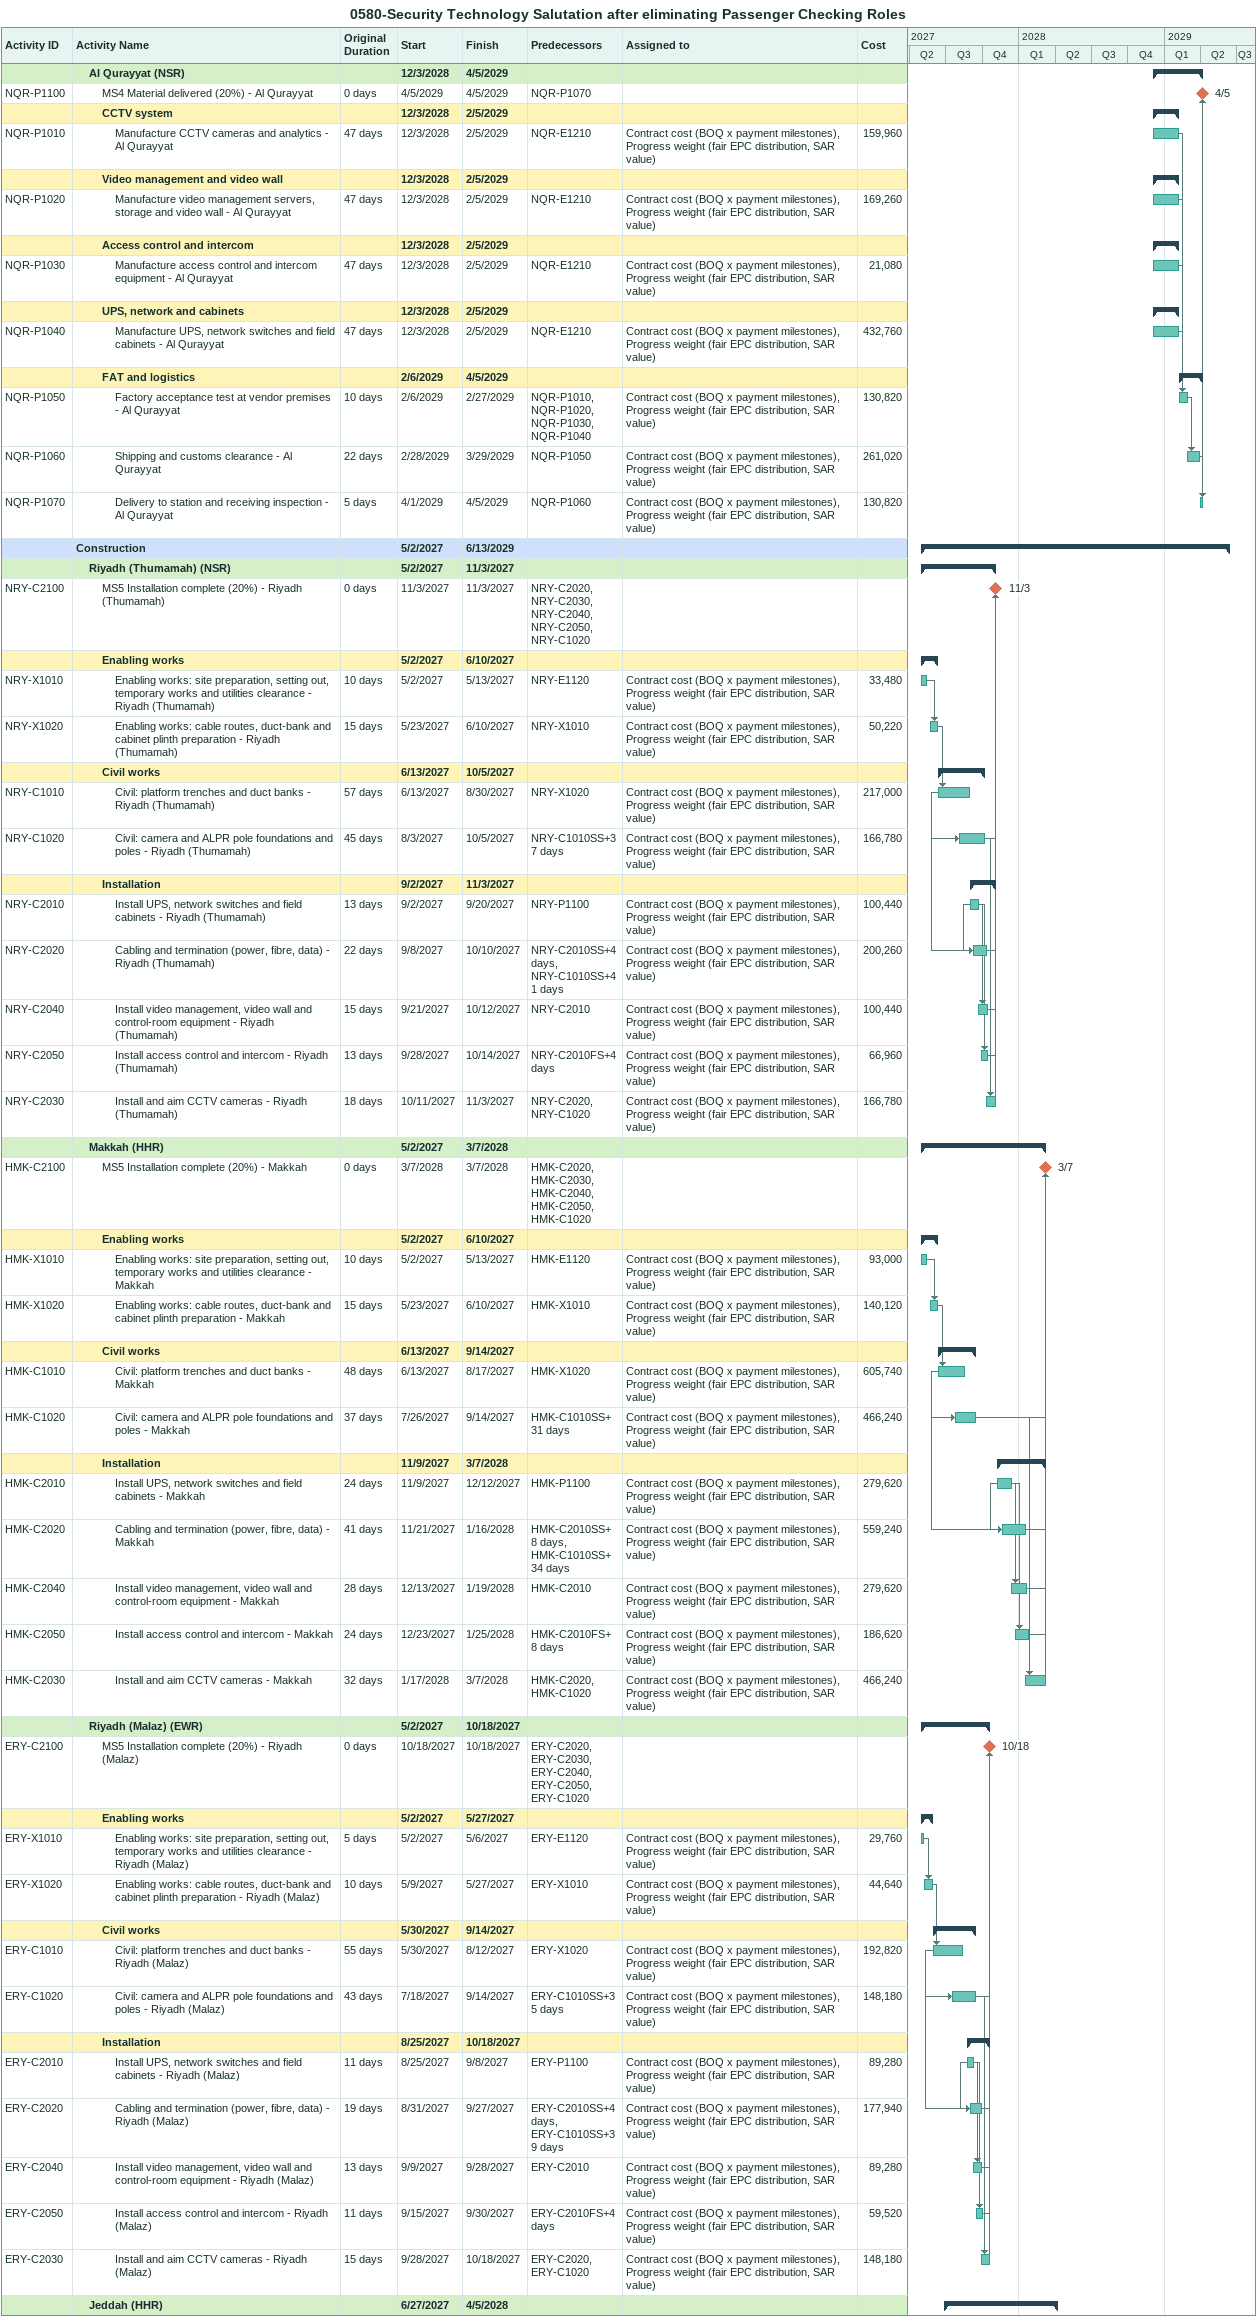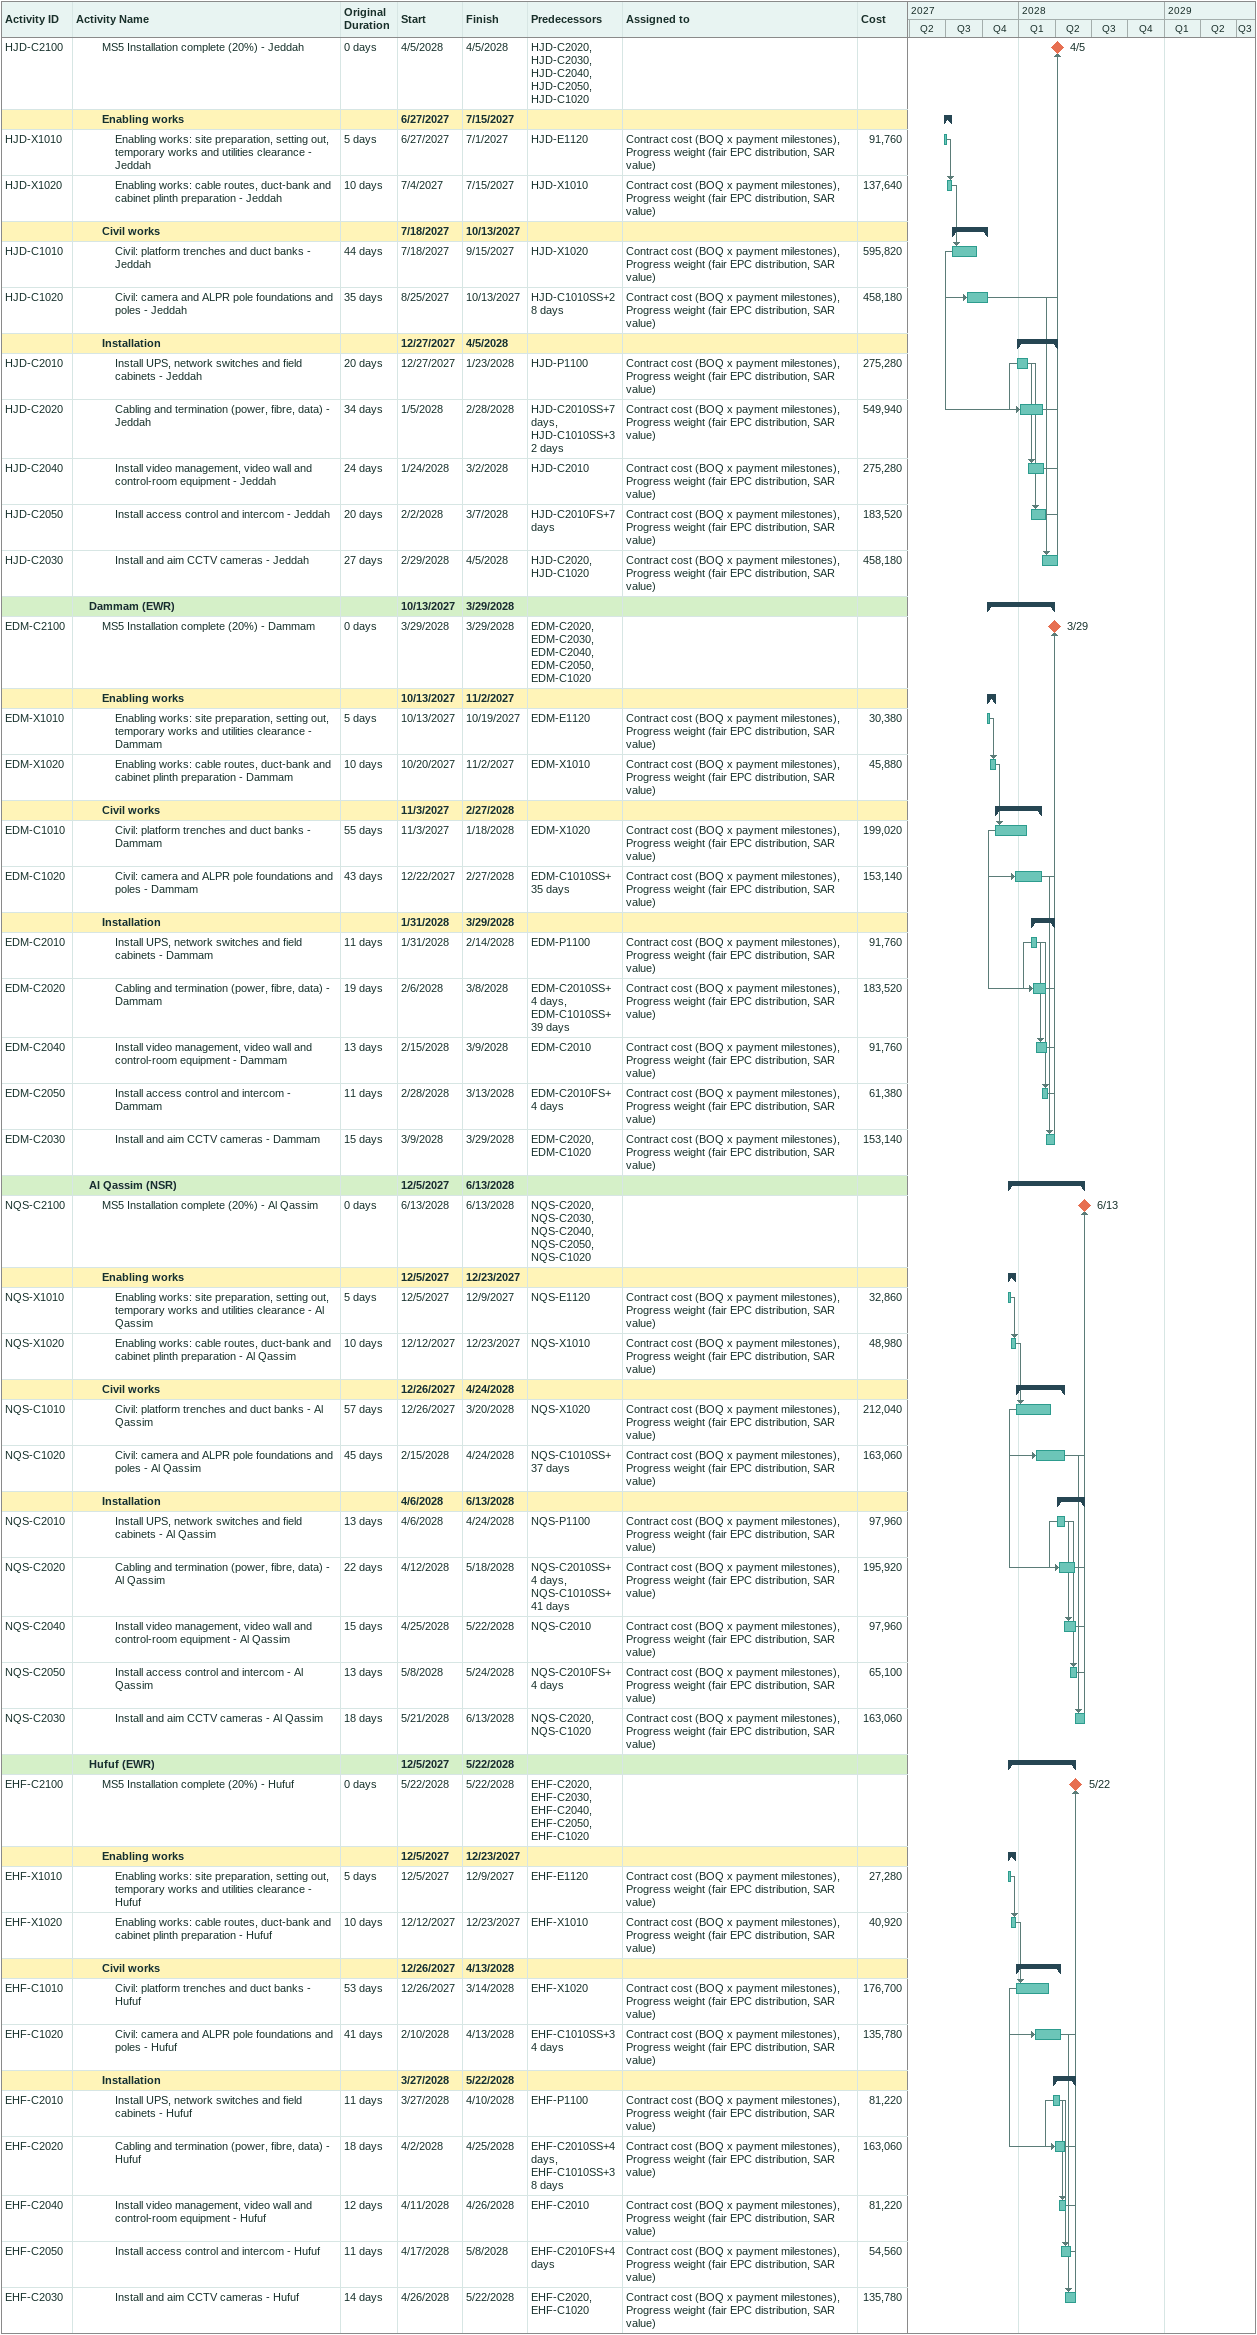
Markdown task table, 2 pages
0580-Security Technology Salutation after eliminating Passenger Checking Roles

| ID | Level | Task | Original duration | Start | Finish | Predecessors | Resources | Cost |
|---|---|---|---|---|---|---|---|---|
|  | 2 | **Al Qurayyat (NSR)** |  | 2028-12-03 | 2029-04-05 |  |  |  |
| NQR-P1100 | 3 | MS4 Material delivered (20%) - Al Qurayyat | 0d | 2029-04-05 | 2029-04-05 | NQR-P1070 |  |  |
|  | 3 | **CCTV system** |  | 2028-12-03 | 2029-02-05 |  |  |  |
| NQR-P1010 | 4 | Manufacture CCTV cameras and analytics - Al Qurayyat | 47d | 2028-12-03 | 2029-02-05 | NQR-E1210 | Contract cost (BOQ x payment milestones), Progress weight (fair EPC distribution, SAR value) | 159960 |
|  | 3 | **Video management and video wall** |  | 2028-12-03 | 2029-02-05 |  |  |  |
| NQR-P1020 | 4 | Manufacture video management servers, storage and video wall - Al Qurayyat | 47d | 2028-12-03 | 2029-02-05 | NQR-E1210 | Contract cost (BOQ x payment milestones), Progress weight (fair EPC distribution, SAR value) | 169260 |
|  | 3 | **Access control and intercom** |  | 2028-12-03 | 2029-02-05 |  |  |  |
| NQR-P1030 | 4 | Manufacture access control and intercom equipment - Al Qurayyat | 47d | 2028-12-03 | 2029-02-05 | NQR-E1210 | Contract cost (BOQ x payment milestones), Progress weight (fair EPC distribution, SAR value) | 21080 |
|  | 3 | **UPS, network and cabinets** |  | 2028-12-03 | 2029-02-05 |  |  |  |
| NQR-P1040 | 4 | Manufacture UPS, network switches and field cabinets - Al Qurayyat | 47d | 2028-12-03 | 2029-02-05 | NQR-E1210 | Contract cost (BOQ x payment milestones), Progress weight (fair EPC distribution, SAR value) | 432760 |
|  | 3 | **FAT and logistics** |  | 2029-02-06 | 2029-04-05 |  |  |  |
| NQR-P1050 | 4 | Factory acceptance test at vendor premises - Al Qurayyat | 10d | 2029-02-06 | 2029-02-27 | NQR-P1010, NQR-P1020, NQR-P1030, NQR-P1040 | Contract cost (BOQ x payment milestones), Progress weight (fair EPC distribution, SAR value) | 130820 |
| NQR-P1060 | 4 | Shipping and customs clearance - Al Qurayyat | 22d | 2029-02-28 | 2029-03-29 | NQR-P1050 | Contract cost (BOQ x payment milestones), Progress weight (fair EPC distribution, SAR value) | 261020 |
| NQR-P1070 | 4 | Delivery to station and receiving inspection - Al Qurayyat | 5d | 2029-04-01 | 2029-04-05 | NQR-P1060 | Contract cost (BOQ x payment milestones), Progress weight (fair EPC distribution, SAR value) | 130820 |
|  | 1 | **Construction** |  | 2027-05-02 | 2029-06-13 |  |  |  |
|  | 2 | **Riyadh (Thumamah) (NSR)** |  | 2027-05-02 | 2027-11-03 |  |  |  |
| NRY-C2100 | 3 | MS5 Installation complete (20%) - Riyadh (Thumamah) | 0d | 2027-11-03 | 2027-11-03 | NRY-C2020, NRY-C2030, NRY-C2040, NRY-C2050, NRY-C1020 |  |  |
|  | 3 | **Enabling works** |  | 2027-05-02 | 2027-06-10 |  |  |  |
| NRY-X1010 | 4 | Enabling works: site preparation, setting out, temporary works and utilities clearance - Riyadh (Thumamah) | 10d | 2027-05-02 | 2027-05-13 | NRY-E1120 | Contract cost (BOQ x payment milestones), Progress weight (fair EPC distribution, SAR value) | 33480 |
| NRY-X1020 | 4 | Enabling works: cable routes, duct-bank and cabinet plinth preparation - Riyadh (Thumamah) | 15d | 2027-05-23 | 2027-06-10 | NRY-X1010 | Contract cost (BOQ x payment milestones), Progress weight (fair EPC distribution, SAR value) | 50220 |
|  | 3 | **Civil works** |  | 2027-06-13 | 2027-10-05 |  |  |  |
| NRY-C1010 | 4 | Civil: platform trenches and duct banks - Riyadh (Thumamah) | 57d | 2027-06-13 | 2027-08-30 | NRY-X1020 | Contract cost (BOQ x payment milestones), Progress weight (fair EPC distribution, SAR value) | 217000 |
| NRY-C1020 | 4 | Civil: camera and ALPR pole foundations and poles - Riyadh (Thumamah) | 45d | 2027-08-03 | 2027-10-05 | NRY-C1010SS+37d | Contract cost (BOQ x payment milestones), Progress weight (fair EPC distribution, SAR value) | 166780 |
|  | 3 | **Installation** |  | 2027-09-02 | 2027-11-03 |  |  |  |
| NRY-C2010 | 4 | Install UPS, network switches and field cabinets - Riyadh (Thumamah) | 13d | 2027-09-02 | 2027-09-20 | NRY-P1100 | Contract cost (BOQ x payment milestones), Progress weight (fair EPC distribution, SAR value) | 100440 |
| NRY-C2020 | 4 | Cabling and termination (power, fibre, data) - Riyadh (Thumamah) | 22d | 2027-09-08 | 2027-10-10 | NRY-C2010SS+4d, NRY-C1010SS+41d | Contract cost (BOQ x payment milestones), Progress weight (fair EPC distribution, SAR value) | 200260 |
| NRY-C2040 | 4 | Install video management, video wall and control-room equipment - Riyadh (Thumamah) | 15d | 2027-09-21 | 2027-10-12 | NRY-C2010 | Contract cost (BOQ x payment milestones), Progress weight (fair EPC distribution, SAR value) | 100440 |
| NRY-C2050 | 4 | Install access control and intercom - Riyadh (Thumamah) | 13d | 2027-09-28 | 2027-10-14 | NRY-C2010FS+4d | Contract cost (BOQ x payment milestones), Progress weight (fair EPC distribution, SAR value) | 66960 |
| NRY-C2030 | 4 | Install and aim CCTV cameras - Riyadh (Thumamah) | 18d | 2027-10-11 | 2027-11-03 | NRY-C2020, NRY-C1020 | Contract cost (BOQ x payment milestones), Progress weight (fair EPC distribution, SAR value) | 166780 |
|  | 2 | **Makkah (HHR)** |  | 2027-05-02 | 2028-03-07 |  |  |  |
| HMK-C2100 | 3 | MS5 Installation complete (20%) - Makkah | 0d | 2028-03-07 | 2028-03-07 | HMK-C2020, HMK-C2030, HMK-C2040, HMK-C2050, HMK-C1020 |  |  |
|  | 3 | **Enabling works** |  | 2027-05-02 | 2027-06-10 |  |  |  |
| HMK-X1010 | 4 | Enabling works: site preparation, setting out, temporary works and utilities clearance - Makkah | 10d | 2027-05-02 | 2027-05-13 | HMK-E1120 | Contract cost (BOQ x payment milestones), Progress weight (fair EPC distribution, SAR value) | 93000 |
| HMK-X1020 | 4 | Enabling works: cable routes, duct-bank and cabinet plinth preparation - Makkah | 15d | 2027-05-23 | 2027-06-10 | HMK-X1010 | Contract cost (BOQ x payment milestones), Progress weight (fair EPC distribution, SAR value) | 140120 |
|  | 3 | **Civil works** |  | 2027-06-13 | 2027-09-14 |  |  |  |
| HMK-C1010 | 4 | Civil: platform trenches and duct banks - Makkah | 48d | 2027-06-13 | 2027-08-17 | HMK-X1020 | Contract cost (BOQ x payment milestones), Progress weight (fair EPC distribution, SAR value) | 605740 |
| HMK-C1020 | 4 | Civil: camera and ALPR pole foundations and poles - Makkah | 37d | 2027-07-26 | 2027-09-14 | HMK-C1010SS+31d | Contract cost (BOQ x payment milestones), Progress weight (fair EPC distribution, SAR value) | 466240 |
|  | 3 | **Installation** |  | 2027-11-09 | 2028-03-07 |  |  |  |
| HMK-C2010 | 4 | Install UPS, network switches and field cabinets - Makkah | 24d | 2027-11-09 | 2027-12-12 | HMK-P1100 | Contract cost (BOQ x payment milestones), Progress weight (fair EPC distribution, SAR value) | 279620 |
| HMK-C2020 | 4 | Cabling and termination (power, fibre, data) - Makkah | 41d | 2027-11-21 | 2028-01-16 | HMK-C2010SS+8d, HMK-C1010SS+34d | Contract cost (BOQ x payment milestones), Progress weight (fair EPC distribution, SAR value) | 559240 |
| HMK-C2040 | 4 | Install video management, video wall and control-room equipment - Makkah | 28d | 2027-12-13 | 2028-01-19 | HMK-C2010 | Contract cost (BOQ x payment milestones), Progress weight (fair EPC distribution, SAR value) | 279620 |
| HMK-C2050 | 4 | Install access control and intercom - Makkah | 24d | 2027-12-23 | 2028-01-25 | HMK-C2010FS+8d | Contract cost (BOQ x payment milestones), Progress weight (fair EPC distribution, SAR value) | 186620 |
| HMK-C2030 | 4 | Install and aim CCTV cameras - Makkah | 32d | 2028-01-17 | 2028-03-07 | HMK-C2020, HMK-C1020 | Contract cost (BOQ x payment milestones), Progress weight (fair EPC distribution, SAR value) | 466240 |
|  | 2 | **Riyadh (Malaz) (EWR)** |  | 2027-05-02 | 2027-10-18 |  |  |  |
| ERY-C2100 | 3 | MS5 Installation complete (20%) - Riyadh (Malaz) | 0d | 2027-10-18 | 2027-10-18 | ERY-C2020, ERY-C2030, ERY-C2040, ERY-C2050, ERY-C1020 |  |  |
|  | 3 | **Enabling works** |  | 2027-05-02 | 2027-05-27 |  |  |  |
| ERY-X1010 | 4 | Enabling works: site preparation, setting out, temporary works and utilities clearance - Riyadh (Malaz) | 5d | 2027-05-02 | 2027-05-06 | ERY-E1120 | Contract cost (BOQ x payment milestones), Progress weight (fair EPC distribution, SAR value) | 29760 |
| ERY-X1020 | 4 | Enabling works: cable routes, duct-bank and cabinet plinth preparation - Riyadh (Malaz) | 10d | 2027-05-09 | 2027-05-27 | ERY-X1010 | Contract cost (BOQ x payment milestones), Progress weight (fair EPC distribution, SAR value) | 44640 |
|  | 3 | **Civil works** |  | 2027-05-30 | 2027-09-14 |  |  |  |
| ERY-C1010 | 4 | Civil: platform trenches and duct banks - Riyadh (Malaz) | 55d | 2027-05-30 | 2027-08-12 | ERY-X1020 | Contract cost (BOQ x payment milestones), Progress weight (fair EPC distribution, SAR value) | 192820 |
| ERY-C1020 | 4 | Civil: camera and ALPR pole foundations and poles - Riyadh (Malaz) | 43d | 2027-07-18 | 2027-09-14 | ERY-C1010SS+35d | Contract cost (BOQ x payment milestones), Progress weight (fair EPC distribution, SAR value) | 148180 |
|  | 3 | **Installation** |  | 2027-08-25 | 2027-10-18 |  |  |  |
| ERY-C2010 | 4 | Install UPS, network switches and field cabinets - Riyadh (Malaz) | 11d | 2027-08-25 | 2027-09-08 | ERY-P1100 | Contract cost (BOQ x payment milestones), Progress weight (fair EPC distribution, SAR value) | 89280 |
| ERY-C2020 | 4 | Cabling and termination (power, fibre, data) - Riyadh (Malaz) | 19d | 2027-08-31 | 2027-09-27 | ERY-C2010SS+4d, ERY-C1010SS+39d | Contract cost (BOQ x payment milestones), Progress weight (fair EPC distribution, SAR value) | 177940 |
| ERY-C2040 | 4 | Install video management, video wall and control-room equipment - Riyadh (Malaz) | 13d | 2027-09-09 | 2027-09-28 | ERY-C2010 | Contract cost (BOQ x payment milestones), Progress weight (fair EPC distribution, SAR value) | 89280 |
| ERY-C2050 | 4 | Install access control and intercom - Riyadh (Malaz) | 11d | 2027-09-15 | 2027-09-30 | ERY-C2010FS+4d | Contract cost (BOQ x payment milestones), Progress weight (fair EPC distribution, SAR value) | 59520 |
| ERY-C2030 | 4 | Install and aim CCTV cameras - Riyadh (Malaz) | 15d | 2027-09-28 | 2027-10-18 | ERY-C2020, ERY-C1020 | Contract cost (BOQ x payment milestones), Progress weight (fair EPC distribution, SAR value) | 148180 |
|  | 2 | **Jeddah (HHR)** |  | 2027-06-27 | 2028-04-05 |  |  |  |
| HJD-C2100 | 3 | MS5 Installation complete (20%) - Jeddah | 0d | 2028-04-05 | 2028-04-05 | HJD-C2020, HJD-C2030, HJD-C2040, HJD-C2050, HJD-C1020 |  |  |
|  | 3 | **Enabling works** |  | 2027-06-27 | 2027-07-15 |  |  |  |
| HJD-X1010 | 4 | Enabling works: site preparation, setting out, temporary works and utilities clearance - Jeddah | 5d | 2027-06-27 | 2027-07-01 | HJD-E1120 | Contract cost (BOQ x payment milestones), Progress weight (fair EPC distribution, SAR value) | 91760 |
| HJD-X1020 | 4 | Enabling works: cable routes, duct-bank and cabinet plinth preparation - Jeddah | 10d | 2027-07-04 | 2027-07-15 | HJD-X1010 | Contract cost (BOQ x payment milestones), Progress weight (fair EPC distribution, SAR value) | 137640 |
|  | 3 | **Civil works** |  | 2027-07-18 | 2027-10-13 |  |  |  |
| HJD-C1010 | 4 | Civil: platform trenches and duct banks - Jeddah | 44d | 2027-07-18 | 2027-09-15 | HJD-X1020 | Contract cost (BOQ x payment milestones), Progress weight (fair EPC distribution, SAR value) | 595820 |
| HJD-C1020 | 4 | Civil: camera and ALPR pole foundations and poles - Jeddah | 35d | 2027-08-25 | 2027-10-13 | HJD-C1010SS+28d | Contract cost (BOQ x payment milestones), Progress weight (fair EPC distribution, SAR value) | 458180 |
|  | 3 | **Installation** |  | 2027-12-27 | 2028-04-05 |  |  |  |
| HJD-C2010 | 4 | Install UPS, network switches and field cabinets - Jeddah | 20d | 2027-12-27 | 2028-01-23 | HJD-P1100 | Contract cost (BOQ x payment milestones), Progress weight (fair EPC distribution, SAR value) | 275280 |
| HJD-C2020 | 4 | Cabling and termination (power, fibre, data) - Jeddah | 34d | 2028-01-05 | 2028-02-28 | HJD-C2010SS+7d, HJD-C1010SS+32d | Contract cost (BOQ x payment milestones), Progress weight (fair EPC distribution, SAR value) | 549940 |
| HJD-C2040 | 4 | Install video management, video wall and control-room equipment - Jeddah | 24d | 2028-01-24 | 2028-03-02 | HJD-C2010 | Contract cost (BOQ x payment milestones), Progress weight (fair EPC distribution, SAR value) | 275280 |
| HJD-C2050 | 4 | Install access control and intercom - Jeddah | 20d | 2028-02-02 | 2028-03-07 | HJD-C2010FS+7d | Contract cost (BOQ x payment milestones), Progress weight (fair EPC distribution, SAR value) | 183520 |
| HJD-C2030 | 4 | Install and aim CCTV cameras - Jeddah | 27d | 2028-02-29 | 2028-04-05 | HJD-C2020, HJD-C1020 | Contract cost (BOQ x payment milestones), Progress weight (fair EPC distribution, SAR value) | 458180 |
|  | 2 | **Dammam (EWR)** |  | 2027-10-13 | 2028-03-29 |  |  |  |
| EDM-C2100 | 3 | MS5 Installation complete (20%) - Dammam | 0d | 2028-03-29 | 2028-03-29 | EDM-C2020, EDM-C2030, EDM-C2040, EDM-C2050, EDM-C1020 |  |  |
|  | 3 | **Enabling works** |  | 2027-10-13 | 2027-11-02 |  |  |  |
| EDM-X1010 | 4 | Enabling works: site preparation, setting out, temporary works and utilities clearance - Dammam | 5d | 2027-10-13 | 2027-10-19 | EDM-E1120 | Contract cost (BOQ x payment milestones), Progress weight (fair EPC distribution, SAR value) | 30380 |
| EDM-X1020 | 4 | Enabling works: cable routes, duct-bank and cabinet plinth preparation - Dammam | 10d | 2027-10-20 | 2027-11-02 | EDM-X1010 | Contract cost (BOQ x payment milestones), Progress weight (fair EPC distribution, SAR value) | 45880 |
|  | 3 | **Civil works** |  | 2027-11-03 | 2028-02-27 |  |  |  |
| EDM-C1010 | 4 | Civil: platform trenches and duct banks - Dammam | 55d | 2027-11-03 | 2028-01-18 | EDM-X1020 | Contract cost (BOQ x payment milestones), Progress weight (fair EPC distribution, SAR value) | 199020 |
| EDM-C1020 | 4 | Civil: camera and ALPR pole foundations and poles - Dammam | 43d | 2027-12-22 | 2028-02-27 | EDM-C1010SS+35d | Contract cost (BOQ x payment milestones), Progress weight (fair EPC distribution, SAR value) | 153140 |
|  | 3 | **Installation** |  | 2028-01-31 | 2028-03-29 |  |  |  |
| EDM-C2010 | 4 | Install UPS, network switches and field cabinets - Dammam | 11d | 2028-01-31 | 2028-02-14 | EDM-P1100 | Contract cost (BOQ x payment milestones), Progress weight (fair EPC distribution, SAR value) | 91760 |
| EDM-C2020 | 4 | Cabling and termination (power, fibre, data) - Dammam | 19d | 2028-02-06 | 2028-03-08 | EDM-C2010SS+4d, EDM-C1010SS+39d | Contract cost (BOQ x payment milestones), Progress weight (fair EPC distribution, SAR value) | 183520 |
| EDM-C2040 | 4 | Install video management, video wall and control-room equipment - Dammam | 13d | 2028-02-15 | 2028-03-09 | EDM-C2010 | Contract cost (BOQ x payment milestones), Progress weight (fair EPC distribution, SAR value) | 91760 |
| EDM-C2050 | 4 | Install access control and intercom - Dammam | 11d | 2028-02-28 | 2028-03-13 | EDM-C2010FS+4d | Contract cost (BOQ x payment milestones), Progress weight (fair EPC distribution, SAR value) | 61380 |
| EDM-C2030 | 4 | Install and aim CCTV cameras - Dammam | 15d | 2028-03-09 | 2028-03-29 | EDM-C2020, EDM-C1020 | Contract cost (BOQ x payment milestones), Progress weight (fair EPC distribution, SAR value) | 153140 |
|  | 2 | **Al Qassim (NSR)** |  | 2027-12-05 | 2028-06-13 |  |  |  |
| NQS-C2100 | 3 | MS5 Installation complete (20%) - Al Qassim | 0d | 2028-06-13 | 2028-06-13 | NQS-C2020, NQS-C2030, NQS-C2040, NQS-C2050, NQS-C1020 |  |  |
|  | 3 | **Enabling works** |  | 2027-12-05 | 2027-12-23 |  |  |  |
| NQS-X1010 | 4 | Enabling works: site preparation, setting out, temporary works and utilities clearance - Al Qassim | 5d | 2027-12-05 | 2027-12-09 | NQS-E1120 | Contract cost (BOQ x payment milestones), Progress weight (fair EPC distribution, SAR value) | 32860 |
| NQS-X1020 | 4 | Enabling works: cable routes, duct-bank and cabinet plinth preparation - Al Qassim | 10d | 2027-12-12 | 2027-12-23 | NQS-X1010 | Contract cost (BOQ x payment milestones), Progress weight (fair EPC distribution, SAR value) | 48980 |
|  | 3 | **Civil works** |  | 2027-12-26 | 2028-04-24 |  |  |  |
| NQS-C1010 | 4 | Civil: platform trenches and duct banks - Al Qassim | 57d | 2027-12-26 | 2028-03-20 | NQS-X1020 | Contract cost (BOQ x payment milestones), Progress weight (fair EPC distribution, SAR value) | 212040 |
| NQS-C1020 | 4 | Civil: camera and ALPR pole foundations and poles - Al Qassim | 45d | 2028-02-15 | 2028-04-24 | NQS-C1010SS+37d | Contract cost (BOQ x payment milestones), Progress weight (fair EPC distribution, SAR value) | 163060 |
|  | 3 | **Installation** |  | 2028-04-06 | 2028-06-13 |  |  |  |
| NQS-C2010 | 4 | Install UPS, network switches and field cabinets - Al Qassim | 13d | 2028-04-06 | 2028-04-24 | NQS-P1100 | Contract cost (BOQ x payment milestones), Progress weight (fair EPC distribution, SAR value) | 97960 |
| NQS-C2020 | 4 | Cabling and termination (power, fibre, data) - Al Qassim | 22d | 2028-04-12 | 2028-05-18 | NQS-C2010SS+4d, NQS-C1010SS+41d | Contract cost (BOQ x payment milestones), Progress weight (fair EPC distribution, SAR value) | 195920 |
| NQS-C2040 | 4 | Install video management, video wall and control-room equipment - Al Qassim | 15d | 2028-04-25 | 2028-05-22 | NQS-C2010 | Contract cost (BOQ x payment milestones), Progress weight (fair EPC distribution, SAR value) | 97960 |
| NQS-C2050 | 4 | Install access control and intercom - Al Qassim | 13d | 2028-05-08 | 2028-05-24 | NQS-C2010FS+4d | Contract cost (BOQ x payment milestones), Progress weight (fair EPC distribution, SAR value) | 65100 |
| NQS-C2030 | 4 | Install and aim CCTV cameras - Al Qassim | 18d | 2028-05-21 | 2028-06-13 | NQS-C2020, NQS-C1020 | Contract cost (BOQ x payment milestones), Progress weight (fair EPC distribution, SAR value) | 163060 |
|  | 2 | **Hufuf (EWR)** |  | 2027-12-05 | 2028-05-22 |  |  |  |
| EHF-C2100 | 3 | MS5 Installation complete (20%) - Hufuf | 0d | 2028-05-22 | 2028-05-22 | EHF-C2020, EHF-C2030, EHF-C2040, EHF-C2050, EHF-C1020 |  |  |
|  | 3 | **Enabling works** |  | 2027-12-05 | 2027-12-23 |  |  |  |
| EHF-X1010 | 4 | Enabling works: site preparation, setting out, temporary works and utilities clearance - Hufuf | 5d | 2027-12-05 | 2027-12-09 | EHF-E1120 | Contract cost (BOQ x payment milestones), Progress weight (fair EPC distribution, SAR value) | 27280 |
| EHF-X1020 | 4 | Enabling works: cable routes, duct-bank and cabinet plinth preparation - Hufuf | 10d | 2027-12-12 | 2027-12-23 | EHF-X1010 | Contract cost (BOQ x payment milestones), Progress weight (fair EPC distribution, SAR value) | 40920 |
|  | 3 | **Civil works** |  | 2027-12-26 | 2028-04-13 |  |  |  |
| EHF-C1010 | 4 | Civil: platform trenches and duct banks - Hufuf | 53d | 2027-12-26 | 2028-03-14 | EHF-X1020 | Contract cost (BOQ x payment milestones), Progress weight (fair EPC distribution, SAR value) | 176700 |
| EHF-C1020 | 4 | Civil: camera and ALPR pole foundations and poles - Hufuf | 41d | 2028-02-10 | 2028-04-13 | EHF-C1010SS+34d | Contract cost (BOQ x payment milestones), Progress weight (fair EPC distribution, SAR value) | 135780 |
|  | 3 | **Installation** |  | 2028-03-27 | 2028-05-22 |  |  |  |
| EHF-C2010 | 4 | Install UPS, network switches and field cabinets - Hufuf | 11d | 2028-03-27 | 2028-04-10 | EHF-P1100 | Contract cost (BOQ x payment milestones), Progress weight (fair EPC distribution, SAR value) | 81220 |
| EHF-C2020 | 4 | Cabling and termination (power, fibre, data) - Hufuf | 18d | 2028-04-02 | 2028-04-25 | EHF-C2010SS+4d, EHF-C1010SS+38d | Contract cost (BOQ x payment milestones), Progress weight (fair EPC distribution, SAR value) | 163060 |
| EHF-C2040 | 4 | Install video management, video wall and control-room equipment - Hufuf | 12d | 2028-04-11 | 2028-04-26 | EHF-C2010 | Contract cost (BOQ x payment milestones), Progress weight (fair EPC distribution, SAR value) | 81220 |
| EHF-C2050 | 4 | Install access control and intercom - Hufuf | 11d | 2028-04-17 | 2028-05-08 | EHF-C2010FS+4d | Contract cost (BOQ x payment milestones), Progress weight (fair EPC distribution, SAR value) | 54560 |
| EHF-C2030 | 4 | Install and aim CCTV cameras - Hufuf | 14d | 2028-04-26 | 2028-05-22 | EHF-C2020, EHF-C1020 | Contract cost (BOQ x payment milestones), Progress weight (fair EPC distribution, SAR value) | 135780 |
